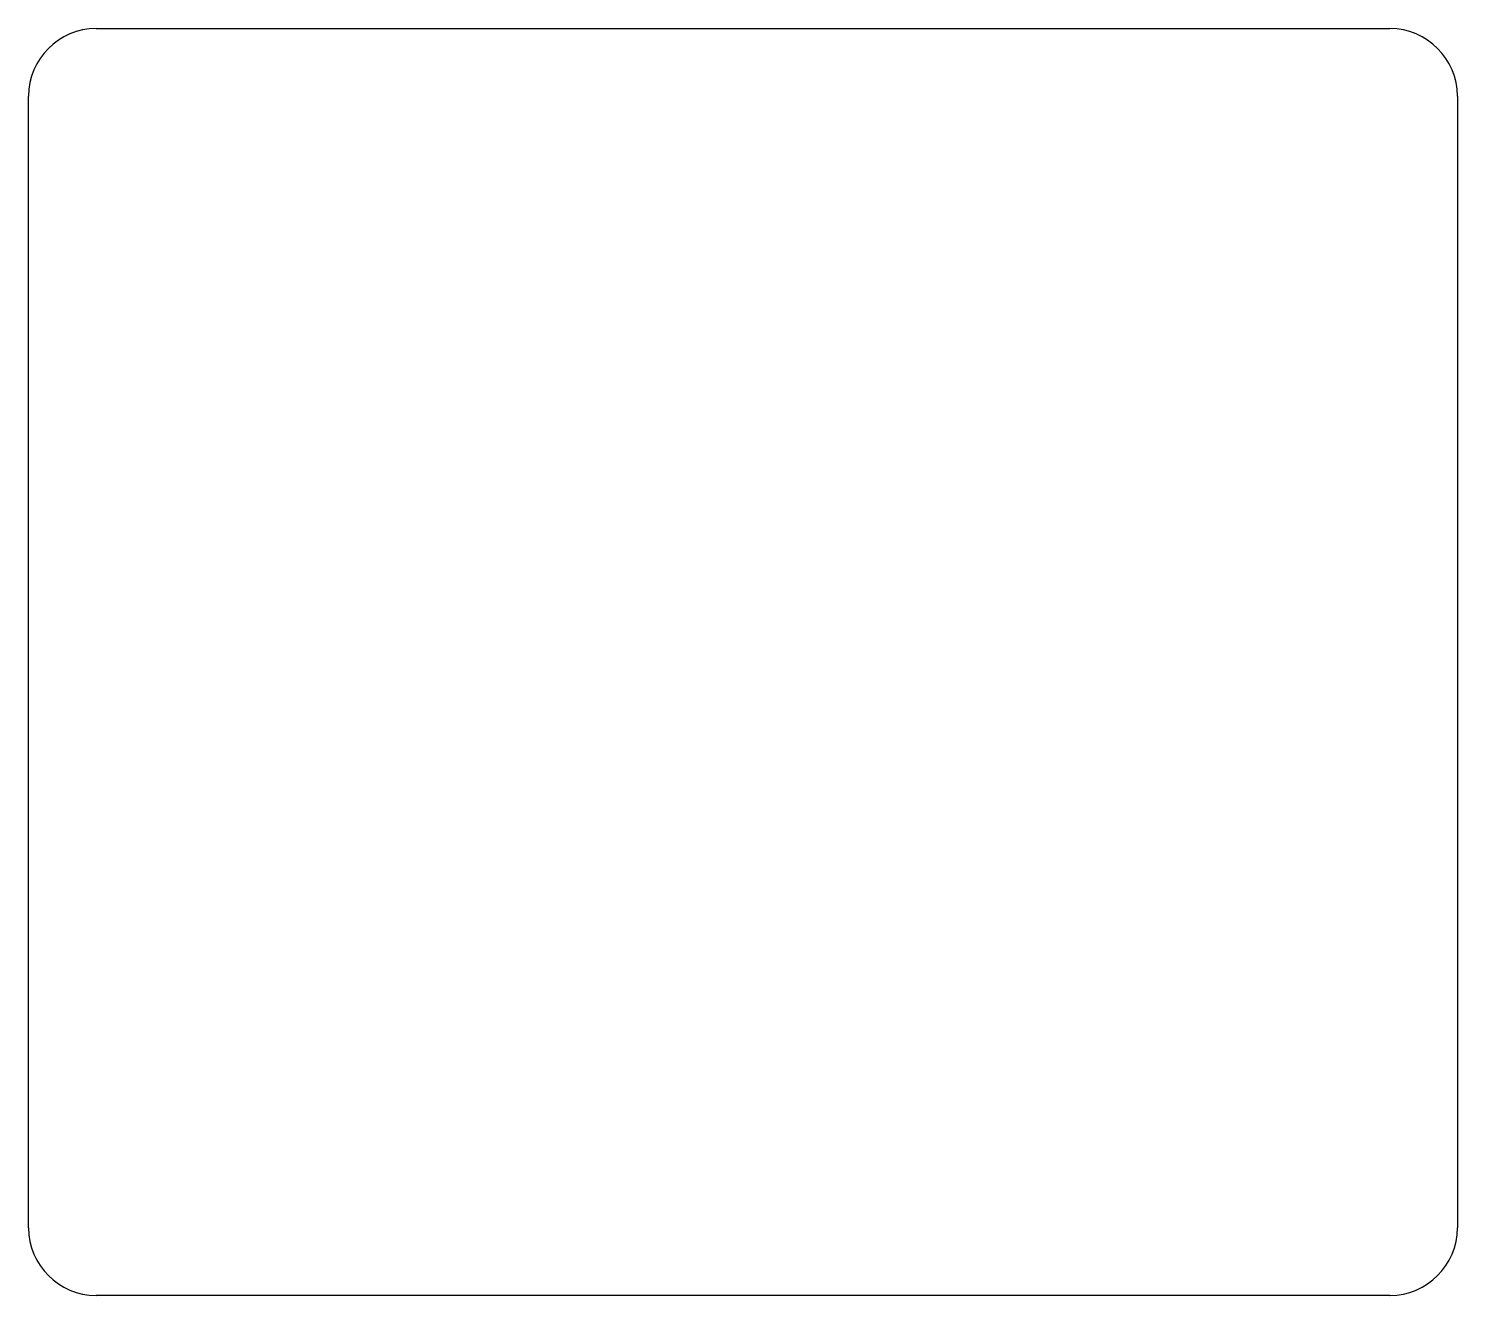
# Model space of a CAD drawing. Extents: x -2 to 40.2, y 0 to 37.5.
import ezdxf

# ---------------------------------------------------------------- set-up
doc = ezdxf.new("R2010")
doc.units = 0
doc.layers.add('OUTER_LOOP', color=7, linetype='CONTINUOUS')

msp = doc.modelspace()

# ---------------------------------------------------------------- linework, layer by layer
at = {"layer": 'OUTER_LOOP', "color": 3, "linetype": 'CONTINUOUS'}
for p, q in [((0, 37.46), (38.25, 37.46)), ((-2, 2), (-2, 35.46)), ((40.25, 35.46), (40.25, 2)), ((38.25, 0), (0, 0))]:
    msp.add_line(p, q, dxfattribs=at)
for centre, start, end in [((0, 35.46), 90, 180), ((38.25, 35.46), 0, 90), ((0, 2), 180, 270), ((38.25, 2), 270, 0)]:
    msp.add_arc(centre, 2, start, end, dxfattribs=at)

doc.saveas('drawing.dxf')
